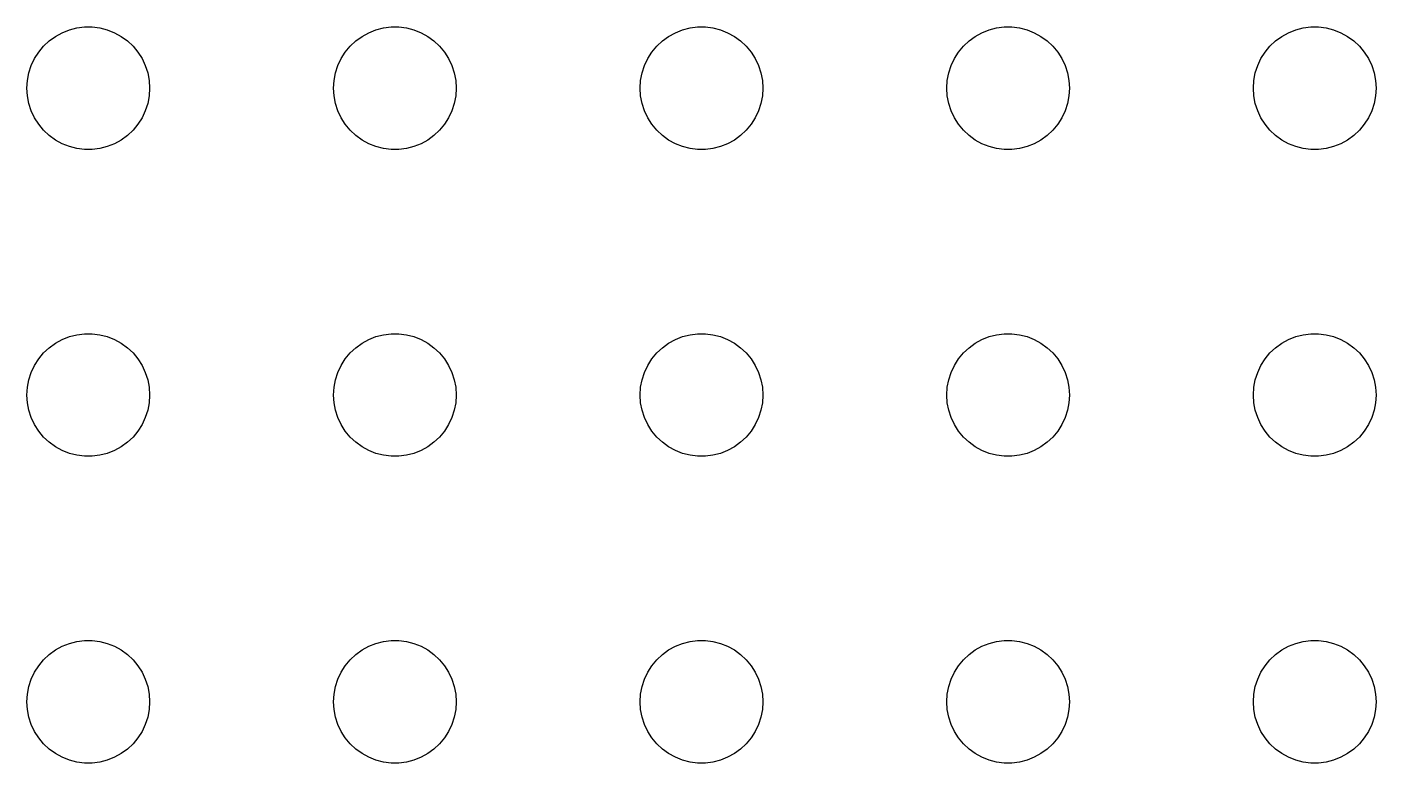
# Model space of a CAD drawing. Header units: metres. Extents: x -134 to 134, y 176 to 394.
# Drawn here: x -1.5 to 31.5, y 318 to 336 of the extents above; entities that cross this region are included whole.
import ezdxf

# ---------------------------------------------------------------- set-up
doc = ezdxf.new("R2010")
doc.units = ezdxf.units.M

msp = doc.modelspace()

# ---------------------------------------------------------------- linework, layer by layer
for p, q in [((-0.46352, 335.927), (-0.28107, 335.973)), ((-0.28107, 335.973), (-0.09418, 335.997)), ((-0.09418, 335.997), (0.09418, 335.997)), ((0.09418, 335.997), (0.28107, 335.973)), ((0.28107, 335.973), (0.46352, 335.927)), ((7.03647, 335.927), (7.21892, 335.973)), ((7.21892, 335.973), (7.40581, 335.997)), ((7.40581, 335.997), (7.59418, 335.997)), ((7.59418, 335.997), (7.78107, 335.973)), ((7.78107, 335.973), (7.96352, 335.927)), ((14.5365, 335.927), (14.7189, 335.973)), ((14.7189, 335.973), (14.9058, 335.997)), ((14.9058, 335.997), (15.0942, 335.997)), ((15.0942, 335.997), (15.2811, 335.973)), ((15.2811, 335.973), (15.4635, 335.927)), ((22.0365, 335.927), (22.2189, 335.973)), ((22.2189, 335.973), (22.4058, 335.997)), ((22.4058, 335.997), (22.5942, 335.997)), ((22.5942, 335.997), (22.7811, 335.973)), ((22.7811, 335.973), (22.9635, 335.927)), ((29.5365, 335.927), (29.7189, 335.973)), ((29.7189, 335.973), (29.9058, 335.997)), ((29.9058, 335.997), (30.0942, 335.997)), ((30.0942, 335.997), (30.2811, 335.973)), ((30.2811, 335.973), (30.4635, 335.927)), ((-1.09344, 335.527), (-0.95613, 335.656)), ((-0.95613, 335.656), (-0.80373, 335.766)), ((-0.80373, 335.766), (-0.63866, 335.857)), ((-0.63866, 335.857), (-0.46352, 335.927)), ((0.46352, 335.927), (0.63866, 335.857)), ((0.63866, 335.857), (0.80373, 335.766)), ((0.80373, 335.766), (0.95613, 335.656)), ((0.95613, 335.656), (1.09344, 335.527)), ((6.40654, 335.527), (6.54385, 335.656)), ((6.54385, 335.656), (6.69626, 335.766)), ((6.69626, 335.766), (6.86133, 335.857)), ((6.86133, 335.857), (7.03647, 335.927)), ((7.96352, 335.927), (8.13866, 335.857)), ((8.13866, 335.857), (8.30373, 335.766)), ((8.30373, 335.766), (8.45613, 335.656)), ((8.45613, 335.656), (8.59344, 335.527)), ((13.9065, 335.527), (14.0439, 335.656)), ((14.0439, 335.656), (14.1963, 335.766)), ((14.1963, 335.766), (14.3613, 335.857)), ((14.3613, 335.857), (14.5365, 335.927)), ((15.4635, 335.927), (15.6387, 335.857)), ((15.6387, 335.857), (15.8037, 335.766)), ((15.8037, 335.766), (15.9561, 335.656)), ((15.9561, 335.656), (16.0934, 335.527)), ((21.4065, 335.527), (21.5439, 335.656)), ((21.5439, 335.656), (21.6963, 335.766)), ((21.6963, 335.766), (21.8613, 335.857)), ((21.8613, 335.857), (22.0365, 335.927)), ((22.9635, 335.927), (23.1387, 335.857)), ((23.1387, 335.857), (23.3037, 335.766)), ((23.3037, 335.766), (23.4561, 335.656)), ((23.4561, 335.656), (23.5934, 335.527)), ((28.9065, 335.527), (29.0439, 335.656)), ((29.0439, 335.656), (29.1963, 335.766)), ((29.1963, 335.766), (29.3613, 335.857)), ((29.3613, 335.857), (29.5365, 335.927)), ((30.4635, 335.927), (30.6387, 335.857)), ((30.6387, 335.857), (30.8037, 335.766)), ((30.8037, 335.766), (30.9561, 335.656)), ((30.9561, 335.656), (31.0934, 335.527)), ((-1.31445, 335.223), (-1.21352, 335.382)), ((-1.21352, 335.382), (-1.09344, 335.527)), ((1.09344, 335.527), (1.21352, 335.382)), ((1.21352, 335.382), (1.31445, 335.223)), ((6.18553, 335.223), (6.28647, 335.382)), ((6.28647, 335.382), (6.40654, 335.527)), ((8.59344, 335.527), (8.71352, 335.382)), ((8.71352, 335.382), (8.81445, 335.223)), ((13.6855, 335.223), (13.7865, 335.382)), ((13.7865, 335.382), (13.9065, 335.527)), ((16.0934, 335.527), (16.2135, 335.382)), ((16.2135, 335.382), (16.3145, 335.223)), ((21.1855, 335.223), (21.2865, 335.382)), ((21.2865, 335.382), (21.4065, 335.527)), ((23.5934, 335.527), (23.7135, 335.382)), ((23.7135, 335.382), (23.8145, 335.223)), ((28.6855, 335.223), (28.7865, 335.382)), ((28.7865, 335.382), (28.9065, 335.527)), ((31.0934, 335.527), (31.2135, 335.382)), ((31.2135, 335.382), (31.3145, 335.223)), ((-1.45287, 334.873), (-1.39465, 335.052)), ((-1.39465, 335.052), (-1.31445, 335.223)), ((1.31445, 335.223), (1.39465, 335.052)), ((1.39465, 335.052), (1.45287, 334.873)), ((6.04712, 334.873), (6.10533, 335.052)), ((6.10533, 335.052), (6.18553, 335.223)), ((8.81445, 335.223), (8.89465, 335.052)), ((8.89465, 335.052), (8.95287, 334.873)), ((13.5471, 334.873), (13.6053, 335.052)), ((13.6053, 335.052), (13.6855, 335.223)), ((16.3145, 335.223), (16.3947, 335.052)), ((16.3947, 335.052), (16.4529, 334.873)), ((21.0471, 334.873), (21.1053, 335.052)), ((21.1053, 335.052), (21.1855, 335.223)), ((23.8145, 335.223), (23.8947, 335.052)), ((23.8947, 335.052), (23.9529, 334.873)), ((28.5471, 334.873), (28.6053, 335.052)), ((28.6053, 335.052), (28.6855, 335.223)), ((31.3145, 335.223), (31.3947, 335.052)), ((31.3947, 335.052), (31.4529, 334.873)), ((-1.5, 334.5), (-1.48816, 334.688)), ((-1.48816, 334.688), (-1.45287, 334.873)), ((1.45287, 334.873), (1.48816, 334.688)), ((1.48816, 334.688), (1.5, 334.5)), ((6, 334.5), (6.01183, 334.688)), ((6.01183, 334.688), (6.04712, 334.873)), ((8.95287, 334.873), (8.98816, 334.688)), ((8.98816, 334.688), (9, 334.5)), ((13.5, 334.5), (13.5118, 334.688)), ((13.5118, 334.688), (13.5471, 334.873)), ((16.4529, 334.873), (16.4882, 334.688)), ((16.4882, 334.688), (16.5, 334.5)), ((21, 334.5), (21.0118, 334.688)), ((21.0118, 334.688), (21.0471, 334.873)), ((23.9529, 334.873), (23.9882, 334.688)), ((23.9882, 334.688), (24, 334.5)), ((28.5, 334.5), (28.5118, 334.688)), ((28.5118, 334.688), (28.5471, 334.873)), ((31.4529, 334.873), (31.4882, 334.688)), ((31.4882, 334.688), (31.5, 334.5)), ((-1.48816, 334.312), (-1.5, 334.5)), ((-1.45287, 334.127), (-1.48816, 334.312)), ((1.48816, 334.312), (1.45287, 334.127)), ((1.5, 334.5), (1.48816, 334.312)), ((6.01183, 334.312), (6, 334.5)), ((6.04712, 334.127), (6.01183, 334.312)), ((8.98816, 334.312), (8.95287, 334.127)), ((9, 334.5), (8.98816, 334.312)), ((13.5118, 334.312), (13.5, 334.5)), ((13.5471, 334.127), (13.5118, 334.312)), ((16.4882, 334.312), (16.4529, 334.127)), ((16.5, 334.5), (16.4882, 334.312)), ((21.0118, 334.312), (21, 334.5)), ((21.0471, 334.127), (21.0118, 334.312)), ((23.9882, 334.312), (23.9529, 334.127)), ((24, 334.5), (23.9882, 334.312)), ((28.5118, 334.312), (28.5, 334.5)), ((28.5471, 334.127), (28.5118, 334.312)), ((31.4882, 334.312), (31.4529, 334.127)), ((31.5, 334.5), (31.4882, 334.312)), ((-1.39465, 333.948), (-1.45287, 334.127)), ((1.45287, 334.127), (1.39465, 333.948)), ((6.10533, 333.948), (6.04712, 334.127)), ((8.95287, 334.127), (8.89465, 333.948)), ((13.6053, 333.948), (13.5471, 334.127)), ((16.4529, 334.127), (16.3947, 333.948)), ((21.1053, 333.948), (21.0471, 334.127)), ((23.9529, 334.127), (23.8947, 333.948)), ((28.6053, 333.948), (28.5471, 334.127)), ((31.4529, 334.127), (31.3947, 333.948)), ((-1.31445, 333.777), (-1.39465, 333.948)), ((-1.21352, 333.618), (-1.31445, 333.777)), ((1.31445, 333.777), (1.21352, 333.618)), ((1.39465, 333.948), (1.31445, 333.777)), ((6.18553, 333.777), (6.10533, 333.948)), ((6.28647, 333.618), (6.18553, 333.777)), ((8.81445, 333.777), (8.71352, 333.618)), ((8.89465, 333.948), (8.81445, 333.777)), ((13.6855, 333.777), (13.6053, 333.948)), ((13.7865, 333.618), (13.6855, 333.777)), ((16.3145, 333.777), (16.2135, 333.618)), ((16.3947, 333.948), (16.3145, 333.777)), ((21.1855, 333.777), (21.1053, 333.948)), ((21.2865, 333.618), (21.1855, 333.777)), ((23.8145, 333.777), (23.7135, 333.618)), ((23.8947, 333.948), (23.8145, 333.777)), ((28.6855, 333.777), (28.6053, 333.948)), ((28.7865, 333.618), (28.6855, 333.777)), ((31.3145, 333.777), (31.2135, 333.618)), ((31.3947, 333.948), (31.3145, 333.777)), ((-1.09344, 333.473), (-1.21352, 333.618)), ((-0.95613, 333.344), (-1.09344, 333.473)), ((-0.80373, 333.234), (-0.95613, 333.344)), ((0.95613, 333.344), (0.80373, 333.234)), ((1.09344, 333.473), (0.95613, 333.344)), ((1.21352, 333.618), (1.09344, 333.473)), ((6.40654, 333.473), (6.28647, 333.618)), ((6.54385, 333.344), (6.40654, 333.473)), ((6.69626, 333.234), (6.54385, 333.344)), ((8.45613, 333.344), (8.30373, 333.234)), ((8.59344, 333.473), (8.45613, 333.344)), ((8.71352, 333.618), (8.59344, 333.473)), ((13.9065, 333.473), (13.7865, 333.618)), ((14.0439, 333.344), (13.9065, 333.473)), ((14.1963, 333.234), (14.0439, 333.344)), ((15.9561, 333.344), (15.8037, 333.234)), ((16.0934, 333.473), (15.9561, 333.344)), ((16.2135, 333.618), (16.0934, 333.473)), ((21.4065, 333.473), (21.2865, 333.618)), ((21.5439, 333.344), (21.4065, 333.473)), ((21.6963, 333.234), (21.5439, 333.344)), ((23.4561, 333.344), (23.3037, 333.234)), ((23.5934, 333.473), (23.4561, 333.344)), ((23.7135, 333.618), (23.5934, 333.473)), ((28.9065, 333.473), (28.7865, 333.618)), ((29.0439, 333.344), (28.9065, 333.473)), ((29.1963, 333.234), (29.0439, 333.344)), ((30.9561, 333.344), (30.8037, 333.234)), ((31.0934, 333.473), (30.9561, 333.344)), ((31.2135, 333.618), (31.0934, 333.473)), ((-0.63866, 333.143), (-0.80373, 333.234)), ((-0.46352, 333.073), (-0.63866, 333.143)), ((-0.28107, 333.027), (-0.46352, 333.073)), ((-0.09418, 333.003), (-0.28107, 333.027)), ((0.09418, 333.003), (-0.09418, 333.003)), ((0.28107, 333.027), (0.09418, 333.003)), ((0.46352, 333.073), (0.28107, 333.027)), ((0.63866, 333.143), (0.46352, 333.073)), ((0.80373, 333.234), (0.63866, 333.143)), ((6.86133, 333.143), (6.69626, 333.234)), ((7.03647, 333.073), (6.86133, 333.143)), ((7.21892, 333.027), (7.03647, 333.073)), ((7.40581, 333.003), (7.21892, 333.027)), ((7.59418, 333.003), (7.40581, 333.003)), ((7.78107, 333.027), (7.59418, 333.003)), ((7.96352, 333.073), (7.78107, 333.027)), ((8.13866, 333.143), (7.96352, 333.073)), ((8.30373, 333.234), (8.13866, 333.143)), ((14.3613, 333.143), (14.1963, 333.234)), ((14.5365, 333.073), (14.3613, 333.143)), ((14.7189, 333.027), (14.5365, 333.073)), ((14.9058, 333.003), (14.7189, 333.027)), ((15.0942, 333.003), (14.9058, 333.003)), ((15.2811, 333.027), (15.0942, 333.003)), ((15.4635, 333.073), (15.2811, 333.027)), ((15.6387, 333.143), (15.4635, 333.073)), ((15.8037, 333.234), (15.6387, 333.143)), ((21.8613, 333.143), (21.6963, 333.234)), ((22.0365, 333.073), (21.8613, 333.143)), ((22.2189, 333.027), (22.0365, 333.073)), ((22.4058, 333.003), (22.2189, 333.027)), ((22.5942, 333.003), (22.4058, 333.003)), ((22.7811, 333.027), (22.5942, 333.003)), ((22.9635, 333.073), (22.7811, 333.027)), ((23.1387, 333.143), (22.9635, 333.073)), ((23.3037, 333.234), (23.1387, 333.143)), ((29.3613, 333.143), (29.1963, 333.234)), ((29.5365, 333.073), (29.3613, 333.143)), ((29.7189, 333.027), (29.5365, 333.073)), ((29.9058, 333.003), (29.7189, 333.027)), ((30.0942, 333.003), (29.9058, 333.003)), ((30.2811, 333.027), (30.0942, 333.003)), ((30.4635, 333.073), (30.2811, 333.027)), ((30.6387, 333.143), (30.4635, 333.073)), ((30.8037, 333.234), (30.6387, 333.143)), ((-0.80373, 328.266), (-0.63866, 328.357)), ((-0.63866, 328.357), (-0.46352, 328.427)), ((-0.46352, 328.427), (-0.28107, 328.473)), ((-0.28107, 328.473), (-0.09418, 328.497)), ((-0.09418, 328.497), (0.09418, 328.497)), ((0.09418, 328.497), (0.28107, 328.473)), ((0.28107, 328.473), (0.46352, 328.427)), ((0.46352, 328.427), (0.63866, 328.357)), ((0.63866, 328.357), (0.80373, 328.266)), ((6.69626, 328.266), (6.86133, 328.357)), ((6.86133, 328.357), (7.03647, 328.427)), ((7.03647, 328.427), (7.21892, 328.473)), ((7.21892, 328.473), (7.40581, 328.497)), ((7.40581, 328.497), (7.59418, 328.497)), ((7.59418, 328.497), (7.78107, 328.473)), ((7.78107, 328.473), (7.96352, 328.427)), ((7.96352, 328.427), (8.13866, 328.357)), ((8.13866, 328.357), (8.30373, 328.266)), ((14.1963, 328.266), (14.3613, 328.357)), ((14.3613, 328.357), (14.5365, 328.427)), ((14.5365, 328.427), (14.7189, 328.473)), ((14.7189, 328.473), (14.9058, 328.497)), ((14.9058, 328.497), (15.0942, 328.497)), ((15.0942, 328.497), (15.2811, 328.473)), ((15.2811, 328.473), (15.4635, 328.427)), ((15.4635, 328.427), (15.6387, 328.357)), ((15.6387, 328.357), (15.8037, 328.266)), ((21.6963, 328.266), (21.8613, 328.357)), ((21.8613, 328.357), (22.0365, 328.427)), ((22.0365, 328.427), (22.2189, 328.473)), ((22.2189, 328.473), (22.4058, 328.497)), ((22.4058, 328.497), (22.5942, 328.497)), ((22.5942, 328.497), (22.7811, 328.473)), ((22.7811, 328.473), (22.9635, 328.427)), ((22.9635, 328.427), (23.1387, 328.357)), ((23.1387, 328.357), (23.3037, 328.266)), ((29.1963, 328.266), (29.3613, 328.357)), ((29.3613, 328.357), (29.5365, 328.427)), ((29.5365, 328.427), (29.7189, 328.473)), ((29.7189, 328.473), (29.9058, 328.497)), ((29.9058, 328.497), (30.0942, 328.497)), ((30.0942, 328.497), (30.2811, 328.473)), ((30.2811, 328.473), (30.4635, 328.427)), ((30.4635, 328.427), (30.6387, 328.357)), ((30.6387, 328.357), (30.8037, 328.266)), ((-1.21352, 327.882), (-1.09344, 328.027)), ((-1.09344, 328.027), (-0.95613, 328.156)), ((-0.95613, 328.156), (-0.80373, 328.266)), ((0.80373, 328.266), (0.95613, 328.156)), ((0.95613, 328.156), (1.09344, 328.027)), ((1.09344, 328.027), (1.21352, 327.882)), ((6.28647, 327.882), (6.40654, 328.027)), ((6.40654, 328.027), (6.54385, 328.156)), ((6.54385, 328.156), (6.69626, 328.266)), ((8.30373, 328.266), (8.45613, 328.156)), ((8.45613, 328.156), (8.59344, 328.027)), ((8.59344, 328.027), (8.71352, 327.882)), ((13.7865, 327.882), (13.9065, 328.027)), ((13.9065, 328.027), (14.0439, 328.156)), ((14.0439, 328.156), (14.1963, 328.266)), ((15.8037, 328.266), (15.9561, 328.156)), ((15.9561, 328.156), (16.0934, 328.027)), ((16.0934, 328.027), (16.2135, 327.882)), ((21.2865, 327.882), (21.4065, 328.027)), ((21.4065, 328.027), (21.5439, 328.156)), ((21.5439, 328.156), (21.6963, 328.266)), ((23.3037, 328.266), (23.4561, 328.156)), ((23.4561, 328.156), (23.5934, 328.027)), ((23.5934, 328.027), (23.7135, 327.882)), ((28.7865, 327.882), (28.9065, 328.027)), ((28.9065, 328.027), (29.0439, 328.156)), ((29.0439, 328.156), (29.1963, 328.266)), ((30.8037, 328.266), (30.9561, 328.156)), ((30.9561, 328.156), (31.0934, 328.027)), ((31.0934, 328.027), (31.2135, 327.882)), ((-1.39465, 327.552), (-1.31445, 327.723)), ((-1.31445, 327.723), (-1.21352, 327.882)), ((1.21352, 327.882), (1.31445, 327.723)), ((1.31445, 327.723), (1.39465, 327.552)), ((6.10533, 327.552), (6.18553, 327.723)), ((6.18553, 327.723), (6.28647, 327.882)), ((8.71352, 327.882), (8.81445, 327.723)), ((8.81445, 327.723), (8.89465, 327.552)), ((13.6053, 327.552), (13.6855, 327.723)), ((13.6855, 327.723), (13.7865, 327.882)), ((16.2135, 327.882), (16.3145, 327.723)), ((16.3145, 327.723), (16.3947, 327.552)), ((21.1053, 327.552), (21.1855, 327.723)), ((21.1855, 327.723), (21.2865, 327.882)), ((23.7135, 327.882), (23.8145, 327.723)), ((23.8145, 327.723), (23.8947, 327.552)), ((28.6053, 327.552), (28.6855, 327.723)), ((28.6855, 327.723), (28.7865, 327.882)), ((31.2135, 327.882), (31.3145, 327.723)), ((31.3145, 327.723), (31.3947, 327.552)), ((-1.48816, 327.188), (-1.45287, 327.373)), ((-1.45287, 327.373), (-1.39465, 327.552)), ((1.39465, 327.552), (1.45287, 327.373)), ((1.45287, 327.373), (1.48816, 327.188)), ((6.01183, 327.188), (6.04712, 327.373)), ((6.04712, 327.373), (6.10533, 327.552)), ((8.89465, 327.552), (8.95287, 327.373)), ((8.95287, 327.373), (8.98816, 327.188)), ((13.5118, 327.188), (13.5471, 327.373)), ((13.5471, 327.373), (13.6053, 327.552)), ((16.3947, 327.552), (16.4529, 327.373)), ((16.4529, 327.373), (16.4882, 327.188)), ((21.0118, 327.188), (21.0471, 327.373)), ((21.0471, 327.373), (21.1053, 327.552)), ((23.8947, 327.552), (23.9529, 327.373)), ((23.9529, 327.373), (23.9882, 327.188)), ((28.5118, 327.188), (28.5471, 327.373)), ((28.5471, 327.373), (28.6053, 327.552)), ((31.3947, 327.552), (31.4529, 327.373)), ((31.4529, 327.373), (31.4882, 327.188)), ((-1.5, 327), (-1.48816, 327.188)), ((1.48816, 327.188), (1.5, 327)), ((6, 327), (6.01183, 327.188)), ((8.98816, 327.188), (9, 327)), ((13.5, 327), (13.5118, 327.188)), ((16.4882, 327.188), (16.5, 327)), ((21, 327), (21.0118, 327.188)), ((23.9882, 327.188), (24, 327)), ((28.5, 327), (28.5118, 327.188)), ((31.4882, 327.188), (31.5, 327)), ((-1.48816, 326.812), (-1.5, 327)), ((-1.45287, 326.627), (-1.48816, 326.812)), ((1.48816, 326.812), (1.45287, 326.627)), ((1.5, 327), (1.48816, 326.812)), ((6.01183, 326.812), (6, 327)), ((6.04712, 326.627), (6.01183, 326.812)), ((8.98816, 326.812), (8.95287, 326.627)), ((9, 327), (8.98816, 326.812)), ((13.5118, 326.812), (13.5, 327)), ((13.5471, 326.627), (13.5118, 326.812)), ((16.4882, 326.812), (16.4529, 326.627)), ((16.5, 327), (16.4882, 326.812)), ((21.0118, 326.812), (21, 327)), ((21.0471, 326.627), (21.0118, 326.812)), ((23.9882, 326.812), (23.9529, 326.627)), ((24, 327), (23.9882, 326.812)), ((28.5118, 326.812), (28.5, 327)), ((28.5471, 326.627), (28.5118, 326.812)), ((31.4882, 326.812), (31.4529, 326.627)), ((31.5, 327), (31.4882, 326.812)), ((-1.39465, 326.448), (-1.45287, 326.627)), ((-1.31445, 326.277), (-1.39465, 326.448)), ((1.39465, 326.448), (1.31445, 326.277)), ((1.45287, 326.627), (1.39465, 326.448)), ((6.10533, 326.448), (6.04712, 326.627)), ((6.18553, 326.277), (6.10533, 326.448)), ((8.89465, 326.448), (8.81445, 326.277)), ((8.95287, 326.627), (8.89465, 326.448)), ((13.6053, 326.448), (13.5471, 326.627)), ((13.6855, 326.277), (13.6053, 326.448)), ((16.3947, 326.448), (16.3145, 326.277)), ((16.4529, 326.627), (16.3947, 326.448)), ((21.1053, 326.448), (21.0471, 326.627)), ((21.1855, 326.277), (21.1053, 326.448)), ((23.8947, 326.448), (23.8145, 326.277)), ((23.9529, 326.627), (23.8947, 326.448)), ((28.6053, 326.448), (28.5471, 326.627)), ((28.6855, 326.277), (28.6053, 326.448)), ((31.3947, 326.448), (31.3145, 326.277)), ((31.4529, 326.627), (31.3947, 326.448)), ((-1.21352, 326.118), (-1.31445, 326.277)), ((-1.09344, 325.973), (-1.21352, 326.118)), ((1.21352, 326.118), (1.09344, 325.973)), ((1.31445, 326.277), (1.21352, 326.118)), ((6.28647, 326.118), (6.18553, 326.277)), ((6.40654, 325.973), (6.28647, 326.118)), ((8.71352, 326.118), (8.59344, 325.973)), ((8.81445, 326.277), (8.71352, 326.118)), ((13.7865, 326.118), (13.6855, 326.277)), ((13.9065, 325.973), (13.7865, 326.118)), ((16.2135, 326.118), (16.0934, 325.973)), ((16.3145, 326.277), (16.2135, 326.118)), ((21.2865, 326.118), (21.1855, 326.277)), ((21.4065, 325.973), (21.2865, 326.118)), ((23.7135, 326.118), (23.5934, 325.973)), ((23.8145, 326.277), (23.7135, 326.118)), ((28.7865, 326.118), (28.6855, 326.277)), ((28.9065, 325.973), (28.7865, 326.118)), ((31.2135, 326.118), (31.0934, 325.973)), ((31.3145, 326.277), (31.2135, 326.118)), ((-0.95613, 325.844), (-1.09344, 325.973)), ((-0.80373, 325.734), (-0.95613, 325.844)), ((-0.63866, 325.643), (-0.80373, 325.734)), ((0.80373, 325.734), (0.63866, 325.643)), ((0.95613, 325.844), (0.80373, 325.734)), ((1.09344, 325.973), (0.95613, 325.844)), ((6.54385, 325.844), (6.40654, 325.973)), ((6.69626, 325.734), (6.54385, 325.844)), ((6.86133, 325.643), (6.69626, 325.734)), ((8.30373, 325.734), (8.13866, 325.643)), ((8.45613, 325.844), (8.30373, 325.734)), ((8.59344, 325.973), (8.45613, 325.844)), ((14.0439, 325.844), (13.9065, 325.973)), ((14.1963, 325.734), (14.0439, 325.844)), ((14.3613, 325.643), (14.1963, 325.734)), ((15.8037, 325.734), (15.6387, 325.643)), ((15.9561, 325.844), (15.8037, 325.734)), ((16.0934, 325.973), (15.9561, 325.844)), ((21.5439, 325.844), (21.4065, 325.973)), ((21.6963, 325.734), (21.5439, 325.844)), ((21.8613, 325.643), (21.6963, 325.734)), ((23.3037, 325.734), (23.1387, 325.643)), ((23.4561, 325.844), (23.3037, 325.734)), ((23.5934, 325.973), (23.4561, 325.844)), ((29.0439, 325.844), (28.9065, 325.973)), ((29.1963, 325.734), (29.0439, 325.844)), ((29.3613, 325.643), (29.1963, 325.734)), ((30.8037, 325.734), (30.6387, 325.643)), ((30.9561, 325.844), (30.8037, 325.734)), ((31.0934, 325.973), (30.9561, 325.844)), ((-0.46352, 325.573), (-0.63866, 325.643)), ((-0.28107, 325.527), (-0.46352, 325.573)), ((-0.09418, 325.503), (-0.28107, 325.527)), ((0.09418, 325.503), (-0.09418, 325.503)), ((0.28107, 325.527), (0.09418, 325.503)), ((0.46352, 325.573), (0.28107, 325.527)), ((0.63866, 325.643), (0.46352, 325.573)), ((7.03647, 325.573), (6.86133, 325.643)), ((7.21892, 325.527), (7.03647, 325.573)), ((7.40581, 325.503), (7.21892, 325.527)), ((7.59418, 325.503), (7.40581, 325.503)), ((7.78107, 325.527), (7.59418, 325.503)), ((7.96352, 325.573), (7.78107, 325.527)), ((8.13866, 325.643), (7.96352, 325.573)), ((14.5365, 325.573), (14.3613, 325.643)), ((14.7189, 325.527), (14.5365, 325.573)), ((14.9058, 325.503), (14.7189, 325.527)), ((15.0942, 325.503), (14.9058, 325.503)), ((15.2811, 325.527), (15.0942, 325.503)), ((15.4635, 325.573), (15.2811, 325.527)), ((15.6387, 325.643), (15.4635, 325.573)), ((22.0365, 325.573), (21.8613, 325.643)), ((22.2189, 325.527), (22.0365, 325.573)), ((22.4058, 325.503), (22.2189, 325.527)), ((22.5942, 325.503), (22.4058, 325.503)), ((22.7811, 325.527), (22.5942, 325.503)), ((22.9635, 325.573), (22.7811, 325.527)), ((23.1387, 325.643), (22.9635, 325.573)), ((29.5365, 325.573), (29.3613, 325.643)), ((29.7189, 325.527), (29.5365, 325.573)), ((29.9058, 325.503), (29.7189, 325.527)), ((30.0942, 325.503), (29.9058, 325.503)), ((30.2811, 325.527), (30.0942, 325.503)), ((30.4635, 325.573), (30.2811, 325.527)), ((30.6387, 325.643), (30.4635, 325.573)), ((-0.95613, 320.656), (-0.80373, 320.766)), ((-0.80373, 320.766), (-0.63866, 320.857)), ((-0.63866, 320.857), (-0.46352, 320.927)), ((-0.46352, 320.927), (-0.28107, 320.973)), ((-0.28107, 320.973), (-0.09418, 320.997)), ((-0.09418, 320.997), (0.09418, 320.997)), ((0.09418, 320.997), (0.28107, 320.973)), ((0.28107, 320.973), (0.46352, 320.927)), ((0.46352, 320.927), (0.63866, 320.857)), ((0.63866, 320.857), (0.80373, 320.766)), ((0.80373, 320.766), (0.95613, 320.656)), ((6.54385, 320.656), (6.69626, 320.766)), ((6.69626, 320.766), (6.86133, 320.857)), ((6.86133, 320.857), (7.03647, 320.927)), ((7.03647, 320.927), (7.21892, 320.973)), ((7.21892, 320.973), (7.40581, 320.997)), ((7.40581, 320.997), (7.59418, 320.997)), ((7.59418, 320.997), (7.78107, 320.973)), ((7.78107, 320.973), (7.96352, 320.927)), ((7.96352, 320.927), (8.13866, 320.857)), ((8.13866, 320.857), (8.30373, 320.766)), ((8.30373, 320.766), (8.45613, 320.656)), ((14.0439, 320.656), (14.1963, 320.766)), ((14.1963, 320.766), (14.3613, 320.857)), ((14.3613, 320.857), (14.5365, 320.927)), ((14.5365, 320.927), (14.7189, 320.973)), ((14.7189, 320.973), (14.9058, 320.997)), ((14.9058, 320.997), (15.0942, 320.997)), ((15.0942, 320.997), (15.2811, 320.973)), ((15.2811, 320.973), (15.4635, 320.927)), ((15.4635, 320.927), (15.6387, 320.857)), ((15.6387, 320.857), (15.8037, 320.766)), ((15.8037, 320.766), (15.9561, 320.656)), ((21.5439, 320.656), (21.6963, 320.766)), ((21.6963, 320.766), (21.8613, 320.857)), ((21.8613, 320.857), (22.0365, 320.927)), ((22.0365, 320.927), (22.2189, 320.973)), ((22.2189, 320.973), (22.4058, 320.997)), ((22.4058, 320.997), (22.5942, 320.997)), ((22.5942, 320.997), (22.7811, 320.973)), ((22.7811, 320.973), (22.9635, 320.927)), ((22.9635, 320.927), (23.1387, 320.857)), ((23.1387, 320.857), (23.3037, 320.766)), ((23.3037, 320.766), (23.4561, 320.656)), ((29.0439, 320.656), (29.1963, 320.766)), ((29.1963, 320.766), (29.3613, 320.857)), ((29.3613, 320.857), (29.5365, 320.927)), ((29.5365, 320.927), (29.7189, 320.973)), ((29.7189, 320.973), (29.9058, 320.997)), ((29.9058, 320.997), (30.0942, 320.997)), ((30.0942, 320.997), (30.2811, 320.973)), ((30.2811, 320.973), (30.4635, 320.927)), ((30.4635, 320.927), (30.6387, 320.857)), ((30.6387, 320.857), (30.8037, 320.766)), ((30.8037, 320.766), (30.9561, 320.656)), ((-1.21352, 320.382), (-1.09344, 320.527)), ((-1.09344, 320.527), (-0.95613, 320.656)), ((0.95613, 320.656), (1.09344, 320.527)), ((1.09344, 320.527), (1.21352, 320.382)), ((6.28647, 320.382), (6.40654, 320.527)), ((6.40654, 320.527), (6.54385, 320.656)), ((8.45613, 320.656), (8.59344, 320.527)), ((8.59344, 320.527), (8.71352, 320.382)), ((13.7865, 320.382), (13.9065, 320.527)), ((13.9065, 320.527), (14.0439, 320.656)), ((15.9561, 320.656), (16.0934, 320.527)), ((16.0934, 320.527), (16.2135, 320.382)), ((21.2865, 320.382), (21.4065, 320.527)), ((21.4065, 320.527), (21.5439, 320.656)), ((23.4561, 320.656), (23.5934, 320.527)), ((23.5934, 320.527), (23.7135, 320.382)), ((28.7865, 320.382), (28.9065, 320.527)), ((28.9065, 320.527), (29.0439, 320.656)), ((30.9561, 320.656), (31.0934, 320.527)), ((31.0934, 320.527), (31.2135, 320.382)), ((-1.39465, 320.052), (-1.31445, 320.223)), ((-1.31445, 320.223), (-1.21352, 320.382)), ((1.21352, 320.382), (1.31445, 320.223)), ((1.31445, 320.223), (1.39465, 320.052)), ((6.10533, 320.052), (6.18553, 320.223)), ((6.18553, 320.223), (6.28647, 320.382)), ((8.71352, 320.382), (8.81445, 320.223)), ((8.81445, 320.223), (8.89465, 320.052)), ((13.6053, 320.052), (13.6855, 320.223)), ((13.6855, 320.223), (13.7865, 320.382)), ((16.2135, 320.382), (16.3145, 320.223)), ((16.3145, 320.223), (16.3947, 320.052)), ((21.1053, 320.052), (21.1855, 320.223)), ((21.1855, 320.223), (21.2865, 320.382)), ((23.7135, 320.382), (23.8145, 320.223)), ((23.8145, 320.223), (23.8947, 320.052)), ((28.6053, 320.052), (28.6855, 320.223)), ((28.6855, 320.223), (28.7865, 320.382)), ((31.2135, 320.382), (31.3145, 320.223)), ((31.3145, 320.223), (31.3947, 320.052)), ((-1.48816, 319.688), (-1.45287, 319.873)), ((-1.45287, 319.873), (-1.39465, 320.052)), ((1.39465, 320.052), (1.45287, 319.873)), ((1.45287, 319.873), (1.48816, 319.688)), ((6.01183, 319.688), (6.04712, 319.873)), ((6.04712, 319.873), (6.10533, 320.052)), ((8.89465, 320.052), (8.95287, 319.873)), ((8.95287, 319.873), (8.98816, 319.688)), ((13.5118, 319.688), (13.5471, 319.873)), ((13.5471, 319.873), (13.6053, 320.052)), ((16.3947, 320.052), (16.4529, 319.873)), ((16.4529, 319.873), (16.4882, 319.688)), ((21.0118, 319.688), (21.0471, 319.873)), ((21.0471, 319.873), (21.1053, 320.052)), ((23.8947, 320.052), (23.9529, 319.873)), ((23.9529, 319.873), (23.9882, 319.688)), ((28.5118, 319.688), (28.5471, 319.873)), ((28.5471, 319.873), (28.6053, 320.052)), ((31.3947, 320.052), (31.4529, 319.873)), ((31.4529, 319.873), (31.4882, 319.688)), ((-1.5, 319.5), (-1.48816, 319.688)), ((-1.48816, 319.312), (-1.5, 319.5)), ((1.48816, 319.688), (1.5, 319.5)), ((1.5, 319.5), (1.48816, 319.312)), ((6, 319.5), (6.01183, 319.688)), ((6.01183, 319.312), (6, 319.5)), ((8.98816, 319.688), (9, 319.5)), ((9, 319.5), (8.98816, 319.312)), ((13.5, 319.5), (13.5118, 319.688)), ((13.5118, 319.312), (13.5, 319.5)), ((16.4882, 319.688), (16.5, 319.5)), ((16.5, 319.5), (16.4882, 319.312)), ((21, 319.5), (21.0118, 319.688)), ((21.0118, 319.312), (21, 319.5)), ((23.9882, 319.688), (24, 319.5)), ((24, 319.5), (23.9882, 319.312)), ((28.5, 319.5), (28.5118, 319.688)), ((28.5118, 319.312), (28.5, 319.5)), ((31.4882, 319.688), (31.5, 319.5)), ((31.5, 319.5), (31.4882, 319.312)), ((-1.45287, 319.127), (-1.48816, 319.312)), ((-1.39465, 318.948), (-1.45287, 319.127)), ((1.45287, 319.127), (1.39465, 318.948)), ((1.48816, 319.312), (1.45287, 319.127)), ((6.04712, 319.127), (6.01183, 319.312)), ((6.10533, 318.948), (6.04712, 319.127)), ((8.95287, 319.127), (8.89465, 318.948)), ((8.98816, 319.312), (8.95287, 319.127)), ((13.5471, 319.127), (13.5118, 319.312)), ((13.6053, 318.948), (13.5471, 319.127)), ((16.4529, 319.127), (16.3947, 318.948)), ((16.4882, 319.312), (16.4529, 319.127)), ((21.0471, 319.127), (21.0118, 319.312)), ((21.1053, 318.948), (21.0471, 319.127)), ((23.9529, 319.127), (23.8947, 318.948)), ((23.9882, 319.312), (23.9529, 319.127)), ((28.5471, 319.127), (28.5118, 319.312)), ((28.6053, 318.948), (28.5471, 319.127)), ((31.4529, 319.127), (31.3947, 318.948)), ((31.4882, 319.312), (31.4529, 319.127)), ((-1.31445, 318.777), (-1.39465, 318.948)), ((1.39465, 318.948), (1.31445, 318.777)), ((6.18553, 318.777), (6.10533, 318.948)), ((8.89465, 318.948), (8.81445, 318.777)), ((13.6855, 318.777), (13.6053, 318.948)), ((16.3947, 318.948), (16.3145, 318.777)), ((21.1855, 318.777), (21.1053, 318.948)), ((23.8947, 318.948), (23.8145, 318.777)), ((28.6855, 318.777), (28.6053, 318.948)), ((31.3947, 318.948), (31.3145, 318.777)), ((-1.21352, 318.618), (-1.31445, 318.777)), ((-1.09344, 318.473), (-1.21352, 318.618)), ((-0.95613, 318.344), (-1.09344, 318.473)), ((1.09344, 318.473), (0.95613, 318.344)), ((1.21352, 318.618), (1.09344, 318.473)), ((1.31445, 318.777), (1.21352, 318.618)), ((6.28647, 318.618), (6.18553, 318.777)), ((6.40654, 318.473), (6.28647, 318.618)), ((6.54385, 318.344), (6.40654, 318.473)), ((8.59344, 318.473), (8.45613, 318.344)), ((8.71352, 318.618), (8.59344, 318.473)), ((8.81445, 318.777), (8.71352, 318.618)), ((13.7865, 318.618), (13.6855, 318.777)), ((13.9065, 318.473), (13.7865, 318.618)), ((14.0439, 318.344), (13.9065, 318.473)), ((16.0934, 318.473), (15.9561, 318.344)), ((16.2135, 318.618), (16.0934, 318.473)), ((16.3145, 318.777), (16.2135, 318.618)), ((21.2865, 318.618), (21.1855, 318.777)), ((21.4065, 318.473), (21.2865, 318.618)), ((21.5439, 318.344), (21.4065, 318.473)), ((23.5934, 318.473), (23.4561, 318.344)), ((23.7135, 318.618), (23.5934, 318.473)), ((23.8145, 318.777), (23.7135, 318.618)), ((28.7865, 318.618), (28.6855, 318.777)), ((28.9065, 318.473), (28.7865, 318.618)), ((29.0439, 318.344), (28.9065, 318.473)), ((31.0934, 318.473), (30.9561, 318.344)), ((31.2135, 318.618), (31.0934, 318.473)), ((31.3145, 318.777), (31.2135, 318.618)), ((-0.80373, 318.234), (-0.95613, 318.344)), ((-0.63866, 318.143), (-0.80373, 318.234)), ((-0.46352, 318.073), (-0.63866, 318.143)), ((0.63866, 318.143), (0.46352, 318.073)), ((0.80373, 318.234), (0.63866, 318.143)), ((0.95613, 318.344), (0.80373, 318.234)), ((6.69626, 318.234), (6.54385, 318.344)), ((6.86133, 318.143), (6.69626, 318.234)), ((7.03647, 318.073), (6.86133, 318.143)), ((8.13866, 318.143), (7.96352, 318.073)), ((8.30373, 318.234), (8.13866, 318.143)), ((8.45613, 318.344), (8.30373, 318.234)), ((14.1963, 318.234), (14.0439, 318.344)), ((14.3613, 318.143), (14.1963, 318.234)), ((14.5365, 318.073), (14.3613, 318.143)), ((15.6387, 318.143), (15.4635, 318.073)), ((15.8037, 318.234), (15.6387, 318.143)), ((15.9561, 318.344), (15.8037, 318.234)), ((21.6963, 318.234), (21.5439, 318.344)), ((21.8613, 318.143), (21.6963, 318.234)), ((22.0365, 318.073), (21.8613, 318.143)), ((23.1387, 318.143), (22.9635, 318.073)), ((23.3037, 318.234), (23.1387, 318.143)), ((23.4561, 318.344), (23.3037, 318.234)), ((29.1963, 318.234), (29.0439, 318.344)), ((29.3613, 318.143), (29.1963, 318.234)), ((29.5365, 318.073), (29.3613, 318.143)), ((30.6387, 318.143), (30.4635, 318.073)), ((30.8037, 318.234), (30.6387, 318.143)), ((30.9561, 318.344), (30.8037, 318.234)), ((-0.28107, 318.027), (-0.46352, 318.073)), ((-0.09418, 318.003), (-0.28107, 318.027)), ((0.09418, 318.003), (-0.09418, 318.003)), ((0.28107, 318.027), (0.09418, 318.003)), ((0.46352, 318.073), (0.28107, 318.027)), ((7.21892, 318.027), (7.03647, 318.073)), ((7.40581, 318.003), (7.21892, 318.027)), ((7.59418, 318.003), (7.40581, 318.003)), ((7.78107, 318.027), (7.59418, 318.003)), ((7.96352, 318.073), (7.78107, 318.027)), ((14.7189, 318.027), (14.5365, 318.073)), ((14.9058, 318.003), (14.7189, 318.027)), ((15.0942, 318.003), (14.9058, 318.003)), ((15.2811, 318.027), (15.0942, 318.003)), ((15.4635, 318.073), (15.2811, 318.027)), ((22.2189, 318.027), (22.0365, 318.073)), ((22.4058, 318.003), (22.2189, 318.027)), ((22.5942, 318.003), (22.4058, 318.003)), ((22.7811, 318.027), (22.5942, 318.003)), ((22.9635, 318.073), (22.7811, 318.027)), ((29.7189, 318.027), (29.5365, 318.073)), ((29.9058, 318.003), (29.7189, 318.027)), ((30.0942, 318.003), (29.9058, 318.003)), ((30.2811, 318.027), (30.0942, 318.003)), ((30.4635, 318.073), (30.2811, 318.027))]:
    msp.add_line(p, q)

doc.saveas('drawing.dxf')
